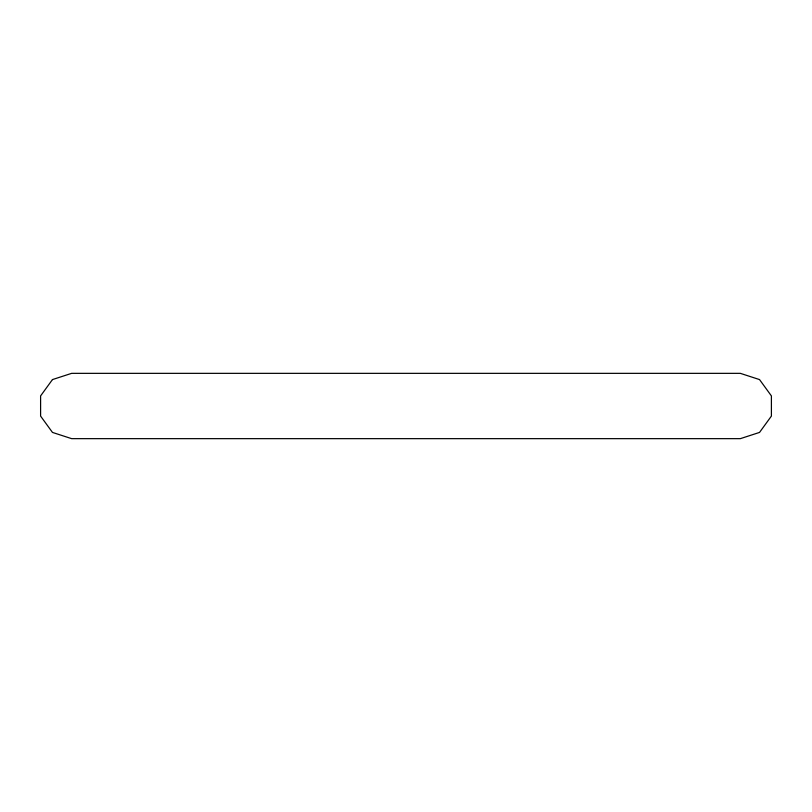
<?xml version="1.0" encoding="UTF-8"?>
<svg xmlns="http://www.w3.org/2000/svg" width="812" height="812" viewBox="0 0 812 812"><rect width="100%" height="100%" fill="white"/><g stroke="black" fill="none" stroke-linecap="round" stroke-linejoin="round"><path stroke-width="1.22" d="M52.465 379.58L40.6 395.911L40.6 416.089L52.465 432.42L71.659 438.653L740.341 438.653L759.535 432.42L771.4 416.089L771.4 395.911L759.535 379.58L740.341 373.347L71.659 373.347L52.465 379.58"/></g></svg>
